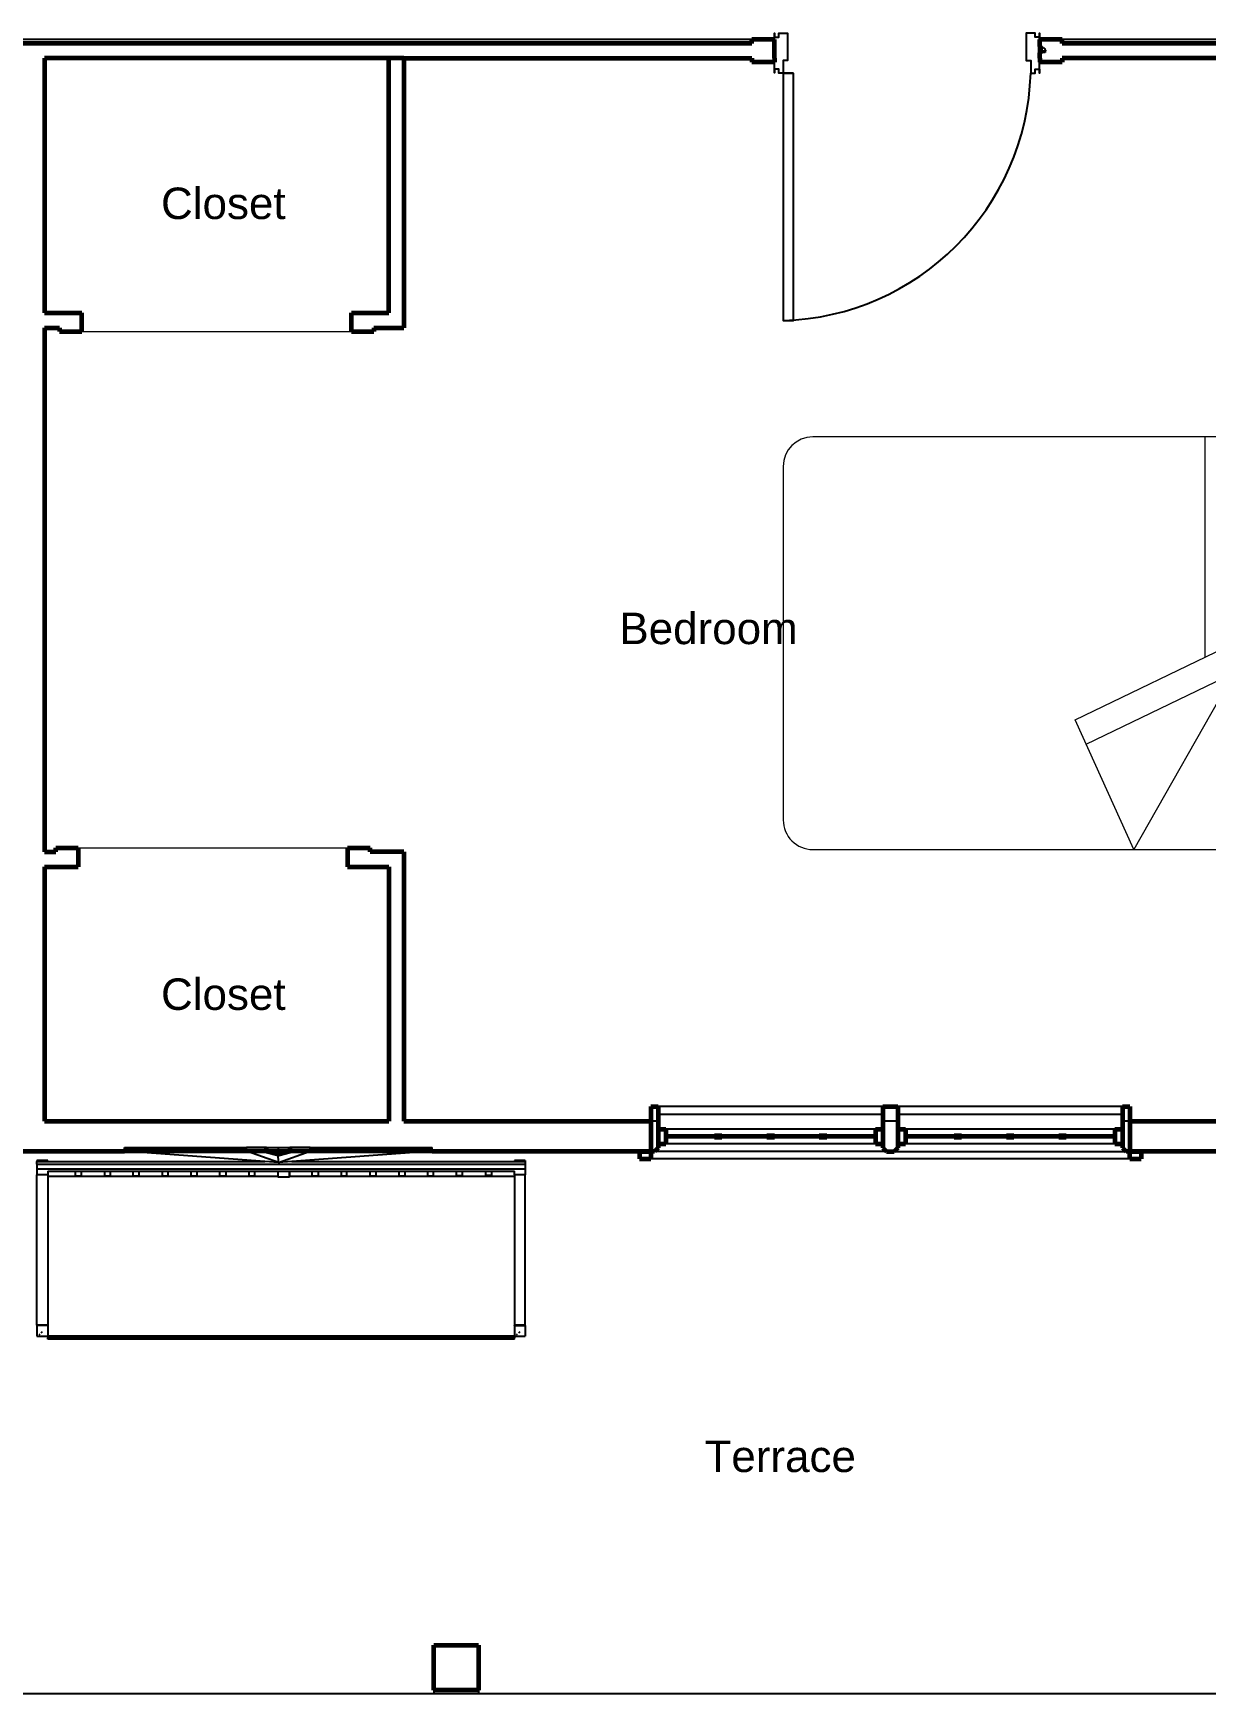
# Model space of a CAD drawing. Header units: metres. Extents: x 12.2 to 77.2, y 18.8 to 35.5.
# Drawn here: x 16.25 to 20.23, y 19.72 to 25.36 of the extents above; entities that cross this region are included whole.
import ezdxf
from ezdxf.enums import TextEntityAlignment as Align

# ---------------------------------------------------------------- set-up
doc = ezdxf.new("R2010")
doc.units = ezdxf.units.M
for name, color, linetype, lineweight in [('0inne_gulv', 7, 'Continuous', 13), ('200', 7, 'Continuous', 0), ('A-WALL', 250, 'Continuous', 60)]:
    doc.layers.add(name, color=color, linetype=linetype, lineweight=lineweight)
doc.styles.get("Standard").update_dxf_attribs({"font": 'arial.ttf'})

# ---------------------------------------------------------------- blocks, each defined once
blk = doc.blocks.new('*U13')
blk.add_lwpolyline([(33.6, 1124.4, -0.396717), (966.4, 192)], format="xyb")
for points in [[(72, 192), (33.6, 192), (33.6, 1124.4), (72, 1124.4)], [(33.6, 192), (16.8, 192), (16.8, 192), (16.8, 192), (16.8, 192), (16.8, 177), (0, 177), (0, 190.9), (0, 40.9), (0, 55.9), (16.8, 55.9), (16.8, 40.9), (33.6, 40.9), (33.6, 40.9), (50, 40.9), (50, 144), (33.6, 144)], [(1000, 177), (1000, 192), (1000, 192), (1000, 40.9), (1000, 55.9), (983.2, 55.9), (983.2, 40.9), (966.4, 40.9), (966.4, 40.9), (950, 40.9), (950, 144), (966.4, 144), (966.4, 192), (983.2, 192), (983.2, 177)]]:
    blk.add_lwpolyline(points, close=True)
blk.add_lwpolyline([(33.6, 192), (72, 192)])
blk = doc.blocks.new('nmjkl')
at = {"layer": '200'}
for p, q in [((35611.2191, 16327.3347), (35611.7191, 16327.3347)), ((35611.2191, 16326.8347), (35611.2191, 16327.3347)), ((35611.7191, 16327.3347), (35611.7191, 16326.8347)), ((35613.2367, 16327.3347), (35611.8367, 16327.3347)), ((35611.8367, 16327.3347), (35611.8367, 16325.4347)), ((35613.2367, 16325.4347), (35613.2367, 16327.3347)), ((35613.308, 16327.3347), (35613.808, 16327.3347)), ((35613.308, 16326.8347), (35613.308, 16327.3347)), ((35613.808, 16327.3347), (35613.808, 16326.8347)), ((35613.2367, 16327.2847), (35611.8367, 16327.2847)), ((35611.9267, 16327.2447), (35612.4967, 16327.2447)), ((35613.1467, 16327.2447), (35612.5767, 16327.2447)), ((35611.4691, 16327.203), (35611.4691, 16327.078)), ((35611.8967, 16326.9747), (35611.8967, 16327.2147)), ((35612.5267, 16327.2147), (35612.5267, 16326.9747)), ((35612.5467, 16327.2147), (35612.5467, 16326.9747)), ((35613.1767, 16326.9747), (35613.1767, 16327.2147)), ((35613.558, 16327.203), (35613.558, 16327.078)), ((35611.3609, 16327.0155), (35611.4691, 16327.078)), ((35611.5774, 16327.0155), (35611.4691, 16327.078)), ((35613.4498, 16327.0155), (35613.558, 16327.078)), ((35613.6663, 16327.0155), (35613.558, 16327.078)), ((35612.4967, 16326.9447), (35611.9267, 16326.9447)), ((35612.5767, 16326.9447), (35613.1467, 16326.9447)), ((35612.6367, 16326.8647), (35611.8367, 16326.8647)), ((35612.7967, 16326.3247), (35612.5367, 16326.8647)), ((35612.8787, 16326.362), (35612.6367, 16326.8647)), ((35612.6367, 16326.8647), (35613.2367, 16326.5247)), ((35611.7191, 16326.8347), (35611.2191, 16326.8347)), ((35611.4191, 16326.8097), (35611.4191, 16326.8347)), ((35611.5191, 16326.8097), (35611.4191, 16326.8097)), ((35611.5191, 16326.8097), (35611.5191, 16326.8347)), ((35613.808, 16326.8347), (35613.308, 16326.8347)), ((35613.508, 16326.8097), (35613.508, 16326.8347)), ((35613.608, 16326.8097), (35613.508, 16326.8097)), ((35613.608, 16326.8097), (35613.608, 16326.8347)), ((35611.8367, 16326.7647), (35612.5848, 16326.7647)), ((35613.2367, 16326.5247), (35612.7967, 16326.3247)), ((35611.9367, 16325.3347), (35613.1367, 16325.3347))]:
    blk.add_line(p, q, dxfattribs=at)
for centre, radius in [((35611.4691, 16327.078), 0.15), ((35611.4691, 16327.078), 0.125), ((35613.558, 16327.078), 0.15), ((35613.558, 16327.078), 0.125), ((35611.4691, 16327.078), 0.05), ((35613.558, 16327.078), 0.05)]:
    blk.add_circle(centre, radius, dxfattribs=at)
for centre, radius, start, end in [((35611.9267, 16327.2147), 0.03, 90, 180), ((35612.4967, 16327.2147), 0.03, 0, 90), ((35612.5767, 16327.2147), 0.03, 90, 180), ((35613.1467, 16327.2147), 0.03, 0, 90), ((35611.9267, 16326.9747), 0.03, 180, 270), ((35612.4967, 16326.9747), 0.03, 270, 0), ((35612.5767, 16326.9747), 0.03, 180, 270), ((35613.1467, 16326.9747), 0.03, 270, 0), ((35611.9367, 16325.4347), 0.1, 180, 270), ((35613.1367, 16325.4347), 0.1, 270, 0)]:
    blk.add_arc(centre, radius, start, end, dxfattribs=at)

msp = doc.modelspace()

# ---------------------------------------------------------------- linework, layer by layer
for p, q in [((18.6927, 25.3378), (15.2312, 25.3378)), ((19.6695, 25.3147), (19.6745, 25.3147)), ((19.6745, 25.3163), (19.6761, 25.3163)), ((19.6745, 25.3163), (19.6745, 25.3147)), ((19.6745, 25.3147), (19.6745, 25.2925)), ((19.6761, 25.3115), (19.6761, 25.3163)), ((19.6761, 25.3115), (19.6786, 25.3115)), ((19.6761, 25.3115), (19.6761, 25.2988)), ((19.6807, 25.311), (19.6786, 25.3115)), ((19.6807, 25.311), (19.6825, 25.3099)), ((19.6825, 25.3099), (19.6876, 25.3048)), ((19.6882, 25.3039), (19.6876, 25.3048)), ((19.6886, 25.3029), (19.6882, 25.3039)), ((19.6888, 25.3019), (19.6886, 25.3029)), ((19.6888, 25.3019), (19.6888, 25.3)), ((20.8771, 25.3378), (19.7457, 25.3378)), ((19.6695, 25.2925), (19.6745, 25.2925)), ((19.6745, 25.2925), (19.6745, 25.2909)), ((19.6745, 25.2909), (19.6761, 25.2909)), ((19.6761, 25.2988), (19.6876, 25.2988)), ((19.6761, 25.2984), (19.6761, 25.2988)), ((19.688, 25.2984), (19.6761, 25.2984)), ((19.6761, 25.2945), (19.6761, 25.2984)), ((19.688, 25.2945), (19.6761, 25.2945)), ((19.6761, 25.2945), (19.6761, 25.2909)), ((19.6882, 25.299), (19.6876, 25.2988)), ((19.688, 25.2984), (19.688, 25.2945)), ((19.6886, 25.2994), (19.6882, 25.299)), ((19.6886, 25.2994), (19.6888, 25.3)), ((19.1372, 21.7171), (18.3752, 21.7171)), ((19.95, 21.7171), (19.188, 21.7171)), ((18.3752, 21.6675), (18.3498, 21.6675)), ((18.3752, 21.6917), (19.1372, 21.6917)), ((19.1118, 21.6409), (18.4006, 21.6409)), ((19.188, 21.6675), (19.1372, 21.6675)), ((19.188, 21.6917), (19.95, 21.6917)), ((19.9246, 21.6409), (19.2134, 21.6409)), ((19.9754, 21.6675), (19.95, 21.6675)), ((19.1118, 21.5901), (18.4006, 21.5901)), ((19.9246, 21.5901), (19.2134, 21.5901)), ((16.3039, 21.5346), (16.2669, 21.5346)), ((16.2669, 21.5346), (16.2669, 21.5312)), ((16.2669, 21.5312), (16.3039, 21.5312)), ((16.2669, 21.5216), (16.2669, 21.5312)), ((16.3039, 21.5312), (16.3039, 21.5346)), ((16.3039, 21.5312), (17.0402, 21.5312)), ((16.5641, 21.5659), (16.5641, 21.5786)), ((16.5641, 21.5786), (16.9784, 21.5786)), ((17.0402, 21.5312), (16.5641, 21.5659)), ((16.9784, 21.5659), (16.9784, 21.5786)), ((17.0455, 21.5786), (16.9784, 21.5786)), ((17.0862, 21.5278), (16.9784, 21.5659)), ((17.0862, 21.5278), (17.0402, 21.5312)), ((17.0455, 21.5786), (17.0866, 21.5786)), ((17.0862, 21.5278), (17.0854, 21.5556)), ((17.0862, 21.5278), (17.1934, 21.5659)), ((17.1321, 21.5312), (17.0862, 21.5278)), ((17.0866, 21.5659), (17.0865, 21.5559)), ((17.0866, 21.5659), (17.0866, 21.5786)), ((17.0866, 21.5786), (17.1253, 21.5786)), ((17.1934, 21.5786), (17.1253, 21.5786)), ((17.6076, 21.5659), (17.1321, 21.5312)), ((17.1321, 21.5312), (17.8869, 21.5312)), ((17.1934, 21.5659), (17.1934, 21.5786)), ((17.1934, 21.5786), (17.6076, 21.5786)), ((17.6076, 21.5659), (17.6076, 21.5786)), ((17.8869, 21.5346), (17.8869, 21.5312)), ((17.9239, 21.5346), (17.8869, 21.5346)), ((17.8869, 21.5312), (17.9239, 21.5312)), ((17.9239, 21.5346), (17.9239, 21.5312)), ((17.9239, 21.5312), (17.9239, 21.5216)), ((18.3638, 21.5659), (18.3498, 21.5659)), ((19.9754, 21.5393), (18.3498, 21.5393)), ((19.1499, 21.5647), (18.3625, 21.5647)), ((19.1766, 21.5659), (19.1487, 21.5659)), ((19.1753, 21.5647), (19.9627, 21.5647)), ((19.9754, 21.5659), (19.9615, 21.5659)), ((16.2669, 21.5216), (17.9239, 21.5216)), ((16.2669, 21.5216), (16.2669, 21.5046)), ((17.9239, 21.5046), (16.2669, 21.5046)), ((16.2669, 21.5046), (16.2669, 21.4849)), ((16.3039, 21.4849), (16.2669, 21.4849)), ((16.2669, 20.975), (16.2669, 21.4849)), ((16.3039, 21.4977), (16.3979, 21.4977)), ((16.3039, 21.4977), (16.3039, 21.4849)), ((16.3039, 21.4849), (16.3039, 21.4797)), ((17.0839, 21.4797), (16.3039, 21.4797)), ((16.3039, 21.4797), (16.3039, 20.975)), ((16.3979, 21.4977), (16.4179, 21.4977)), ((16.3979, 21.4822), (16.3979, 21.4977)), ((16.3979, 21.4822), (16.4179, 21.4822)), ((16.4179, 21.4977), (16.4959, 21.4977)), ((16.4179, 21.4822), (16.4179, 21.4977)), ((16.4959, 21.4977), (16.5159, 21.4977)), ((16.4959, 21.4977), (16.4959, 21.4822)), ((16.4959, 21.4822), (16.5159, 21.4822)), ((16.5159, 21.4977), (16.5939, 21.4977)), ((16.5159, 21.4977), (16.5159, 21.4822)), ((16.5939, 21.4977), (16.6139, 21.4977)), ((16.5939, 21.4822), (16.5939, 21.4977)), ((16.5939, 21.4822), (16.6139, 21.4822)), ((16.6139, 21.4977), (16.6919, 21.4977)), ((16.6139, 21.4822), (16.6139, 21.4977)), ((16.6919, 21.4977), (16.7119, 21.4977)), ((16.6919, 21.4977), (16.6919, 21.4822)), ((16.6919, 21.4822), (16.7119, 21.4822)), ((16.7119, 21.4977), (16.7899, 21.4977)), ((16.7119, 21.4822), (16.7119, 21.4977)), ((16.7899, 21.4977), (16.8099, 21.4977)), ((16.7899, 21.4822), (16.7899, 21.4977)), ((16.7899, 21.4822), (16.8099, 21.4822)), ((16.8099, 21.4977), (16.8879, 21.4977)), ((16.8099, 21.4977), (16.8099, 21.4822)), ((16.8879, 21.4977), (16.9079, 21.4977)), ((16.8879, 21.4822), (16.8879, 21.4977)), ((16.8879, 21.4822), (16.9079, 21.4822)), ((16.9079, 21.4977), (16.9859, 21.4977)), ((16.9079, 21.4977), (16.9079, 21.4822)), ((16.9859, 21.4977), (17.0059, 21.4977)), ((16.9859, 21.4977), (16.9859, 21.4822)), ((16.9859, 21.4822), (17.0059, 21.4822)), ((17.0059, 21.4977), (17.0839, 21.4977)), ((17.0059, 21.4822), (17.0059, 21.4977)), ((17.0839, 21.4977), (17.1239, 21.4977)), ((17.0839, 21.4977), (17.0839, 21.4797)), ((17.0839, 21.4797), (17.0839, 21.4787)), ((17.0839, 21.4787), (17.1239, 21.4787)), ((17.1239, 21.4797), (17.1239, 21.4977)), ((17.1239, 21.4977), (17.2009, 21.4977)), ((17.1239, 21.4977), (17.1239, 21.4975)), ((17.1239, 21.4975), (17.1239, 21.4784)), ((17.8869, 21.4797), (17.1239, 21.4797)), ((17.1239, 21.4797), (17.1239, 21.4787)), ((17.1239, 21.4784), (17.1239, 21.4787)), ((17.2009, 21.4977), (17.2209, 21.4977)), ((17.2009, 21.4822), (17.2009, 21.4977)), ((17.2009, 21.4822), (17.2209, 21.4822)), ((17.2209, 21.4977), (17.2989, 21.4977)), ((17.2209, 21.4977), (17.2209, 21.4822)), ((17.2989, 21.4977), (17.3189, 21.4977)), ((17.2989, 21.4977), (17.2989, 21.4822)), ((17.2989, 21.4822), (17.3189, 21.4822)), ((17.3189, 21.4977), (17.3969, 21.4977)), ((17.3189, 21.4822), (17.3189, 21.4977)), ((17.3969, 21.4977), (17.4169, 21.4977)), ((17.3969, 21.4977), (17.3969, 21.4822)), ((17.3969, 21.4822), (17.4169, 21.4822)), ((17.4169, 21.4977), (17.4949, 21.4977)), ((17.4169, 21.4977), (17.4169, 21.4822)), ((17.4949, 21.4977), (17.5149, 21.4977)), ((17.4949, 21.4977), (17.4949, 21.4822)), ((17.4949, 21.4822), (17.5149, 21.4822)), ((17.5149, 21.4977), (17.5929, 21.4977)), ((17.5149, 21.4977), (17.5149, 21.4822)), ((17.5929, 21.4977), (17.6129, 21.4977)), ((17.5929, 21.4822), (17.5929, 21.4977)), ((17.5929, 21.4822), (17.6129, 21.4822)), ((17.6129, 21.4977), (17.6909, 21.4977)), ((17.6129, 21.4822), (17.6129, 21.4977)), ((17.6909, 21.4977), (17.7109, 21.4977)), ((17.6909, 21.4827), (17.6909, 21.4977)), ((17.6909, 21.4827), (17.7109, 21.4827)), ((17.7109, 21.4977), (17.7889, 21.4977)), ((17.7109, 21.4827), (17.7109, 21.4977)), ((17.7889, 21.4977), (17.8089, 21.4977)), ((17.7889, 21.4977), (17.7889, 21.4827)), ((17.8089, 21.4827), (17.7889, 21.4827)), ((17.8089, 21.4977), (17.8089, 21.4827)), ((17.8089, 21.4977), (17.8869, 21.4977)), ((17.8869, 21.4849), (17.8869, 21.4977)), ((17.9239, 21.4849), (17.8869, 21.4849)), ((17.8869, 21.4849), (17.8869, 21.4797)), ((17.8869, 21.4797), (17.8869, 20.975)), ((17.9239, 21.5216), (17.9239, 21.5046)), ((17.9239, 21.5046), (17.9239, 21.4849)), ((17.9239, 20.975), (17.9239, 21.4849)), ((16.3039, 20.975), (16.2669, 20.975)), ((16.2669, 20.975), (16.2669, 20.9746)), ((16.3039, 20.9746), (16.2669, 20.9746)), ((16.2669, 20.9746), (16.2669, 20.9376)), ((16.3039, 20.9746), (16.3039, 20.975)), ((16.3039, 20.9746), (16.3039, 20.9376)), ((17.8869, 20.9746), (17.8869, 20.975)), ((17.8989, 20.975), (17.8869, 20.975)), ((17.8869, 20.9746), (17.8989, 20.9746)), ((17.8869, 20.9746), (17.8869, 20.9376)), ((17.8989, 20.9746), (17.8989, 20.975)), ((17.9239, 20.975), (17.8989, 20.975)), ((17.8989, 20.9746), (17.9239, 20.9746)), ((17.9239, 20.9746), (17.9239, 20.975)), ((17.9239, 20.9746), (17.9239, 20.9376)), ((16.2704, 20.9405), (16.2669, 20.9376)), ((16.2669, 20.9376), (16.3039, 20.9376)), ((16.2764, 20.9453), (16.2731, 20.9426)), ((16.285, 20.9522), (16.2804, 20.9486)), ((16.3039, 20.9376), (16.3039, 20.9326)), ((17.8869, 20.9376), (16.3039, 20.9376)), ((17.0769, 20.9326), (16.3039, 20.9326)), ((16.3039, 20.9276), (16.3039, 20.9326)), ((17.0769, 20.9276), (16.3039, 20.9276)), ((17.0769, 20.9326), (17.0769, 20.932)), ((17.1139, 20.9326), (17.0769, 20.9326)), ((17.0769, 20.9313), (17.0769, 20.9276)), ((17.1139, 20.9276), (17.0769, 20.9276)), ((17.1139, 20.9326), (17.1139, 20.932)), ((17.8869, 20.9326), (17.1139, 20.9326)), ((17.1139, 20.9313), (17.1139, 20.9276)), ((17.8869, 20.9276), (17.1139, 20.9276)), ((17.8904, 20.9405), (17.8869, 20.9376)), ((17.8869, 20.9376), (17.8869, 20.9326)), ((17.8869, 20.9376), (17.9239, 20.9376)), ((17.8869, 20.9276), (17.8869, 20.9326)), ((17.8964, 20.9453), (17.8931, 20.9426)), ((17.905, 20.9522), (17.9004, 20.9486)), ((17.6132, 19.7244), (12.3808, 19.7244)), ((17.6132, 19.7371), (17.6132, 19.7244)), ((17.7656, 19.7244), (17.6132, 19.7244)), ((17.7656, 19.7371), (17.7656, 19.7244)), ((22.6932, 19.7244), (17.7656, 19.7244))]:
    msp.add_line(p, q)
at = {"layer": '0inne_gulv'}
for p, q in [((16.4194, 24.3472), (17.3338, 24.3472)), ((16.4067, 22.5946), (17.3211, 22.5946))]:
    msp.add_line(p, q, dxfattribs=at)
at = {"layer": 'A-WALL'}
for p, q in [((18.6927, 25.3251), (15.2312, 25.3251)), ((18.7689, 25.3378), (18.6927, 25.3378)), ((18.6927, 25.3251), (18.6927, 25.3378)), ((18.7689, 25.3251), (18.7689, 25.3378)), ((18.7689, 25.2743), (18.7689, 25.3251)), ((19.7457, 25.3378), (19.6695, 25.3378)), ((19.6695, 25.3251), (19.6695, 25.3378)), ((19.6695, 25.3147), (19.6695, 25.3251)), ((19.6695, 25.3147), (19.6695, 25.2925)), ((19.7457, 25.3251), (19.7457, 25.3378)), ((20.8644, 25.3251), (19.7457, 25.3251)), ((16.2924, 25.2743), (16.2924, 24.4107)), ((17.4608, 25.2743), (16.2924, 25.2743)), ((17.5116, 25.2743), (17.4608, 25.2743)), ((17.4608, 24.4107), (17.4608, 25.2743)), ((17.5116, 25.2743), (17.5116, 24.3599)), ((17.5116, 25.2743), (18.6927, 25.2743)), ((18.6927, 25.2743), (18.6927, 25.2616)), ((18.7689, 25.2616), (18.6927, 25.2616)), ((18.7689, 25.2743), (18.7689, 25.2616)), ((19.6695, 25.2743), (19.6695, 25.2925)), ((19.6695, 25.2743), (19.6695, 25.2616)), ((19.7457, 25.2616), (19.6695, 25.2616)), ((20.8136, 25.2743), (19.7457, 25.2743)), ((19.7457, 25.2743), (19.7457, 25.2616)), ((16.2924, 24.4107), (16.4194, 24.4107)), ((16.4194, 24.3472), (16.4194, 24.4107)), ((17.3338, 24.3472), (17.3338, 24.4107)), ((17.3338, 24.4107), (17.4608, 24.4107)), ((16.2924, 24.3599), (16.2924, 22.5819)), ((16.2924, 24.3599), (16.3432, 24.3599)), ((16.3432, 24.3599), (16.3432, 24.3472)), ((16.3432, 24.3472), (16.4194, 24.3472)), ((17.3338, 24.3472), (17.41, 24.3472)), ((17.41, 24.3599), (17.4608, 24.3599)), ((17.41, 24.3599), (17.41, 24.3472)), ((17.4608, 24.3599), (17.5116, 24.3599)), ((16.2924, 22.5819), (16.3305, 22.5819)), ((16.3305, 22.5946), (16.4067, 22.5946)), ((16.3305, 22.5819), (16.3305, 22.5946)), ((16.4067, 22.5946), (16.4067, 22.5311)), ((17.3211, 22.5946), (17.3973, 22.5946)), ((17.3211, 22.5946), (17.3211, 22.5311)), ((17.3973, 22.5819), (17.3973, 22.5946)), ((17.4608, 22.5819), (17.3973, 22.5819)), ((17.5116, 22.5819), (17.4608, 22.5819)), ((17.5116, 22.5819), (17.5116, 21.6675)), ((16.2924, 22.5311), (16.2924, 21.6675)), ((16.2924, 22.5311), (16.4067, 22.5311)), ((17.3211, 22.5311), (17.4608, 22.5311)), ((17.4608, 22.5311), (17.4608, 21.6675)), ((18.3498, 21.7171), (18.3752, 21.7171)), ((18.3498, 21.7171), (18.3498, 21.6675)), ((18.3752, 21.7171), (18.3752, 21.6917)), ((19.1372, 21.7171), (19.188, 21.7171)), ((19.1372, 21.7171), (19.1372, 21.6917)), ((19.188, 21.7171), (19.188, 21.6917)), ((19.95, 21.7171), (19.9754, 21.7171)), ((19.95, 21.7171), (19.95, 21.6917)), ((19.9754, 21.7171), (19.9754, 21.6675)), ((16.2924, 21.6675), (17.4608, 21.6675)), ((17.5116, 21.6675), (18.3498, 21.6675)), ((18.3498, 21.6675), (18.3498, 21.5659)), ((18.3752, 21.6917), (18.3752, 21.6675)), ((18.3752, 21.6675), (18.3752, 21.6409)), ((18.3752, 21.6409), (18.3752, 21.5901)), ((18.3752, 21.6409), (18.4006, 21.6409)), ((18.4006, 21.6409), (18.4006, 21.6155)), ((19.1118, 21.6409), (19.1372, 21.6409)), ((19.1118, 21.6409), (19.1118, 21.6155)), ((19.1372, 21.6917), (19.1372, 21.6675)), ((19.1372, 21.6675), (19.1372, 21.6409)), ((19.1372, 21.6409), (19.1372, 21.5901)), ((19.188, 21.6917), (19.188, 21.6675)), ((19.188, 21.6675), (19.188, 21.6409)), ((19.188, 21.6409), (19.188, 21.5901)), ((19.188, 21.6409), (19.2134, 21.6409)), ((19.2134, 21.6409), (19.2134, 21.6155)), ((19.9246, 21.6409), (19.95, 21.6409)), ((19.9246, 21.6409), (19.9246, 21.6155)), ((19.95, 21.6917), (19.95, 21.6675)), ((19.95, 21.6675), (19.95, 21.6409)), ((19.95, 21.6409), (19.95, 21.5901)), ((19.9754, 21.6675), (20.8136, 21.6675)), ((19.9754, 21.6675), (19.9754, 21.5659)), ((18.3752, 21.5901), (18.4006, 21.5901)), ((18.3752, 21.5901), (18.3752, 21.5774)), ((18.4006, 21.6155), (18.4006, 21.5901)), ((18.5657, 21.6155), (18.4006, 21.6155)), ((18.5657, 21.6155), (18.5657, 21.6187)), ((18.5657, 21.6187), (18.5911, 21.6187)), ((18.5657, 21.6123), (18.5657, 21.6155)), ((18.5911, 21.6155), (18.5657, 21.6155)), ((18.5911, 21.6123), (18.5657, 21.6123)), ((18.5911, 21.6187), (18.5911, 21.6155)), ((18.5911, 21.6155), (18.5911, 21.6123)), ((18.7435, 21.6155), (18.5911, 21.6155)), ((18.7435, 21.6155), (18.7435, 21.6187)), ((18.7435, 21.6187), (18.7689, 21.6187)), ((18.7435, 21.6123), (18.7435, 21.6155)), ((18.7689, 21.6155), (18.7435, 21.6155)), ((18.7689, 21.6123), (18.7435, 21.6123)), ((18.7689, 21.6187), (18.7689, 21.6155)), ((18.7689, 21.6155), (18.7689, 21.6123)), ((18.9213, 21.6155), (18.7689, 21.6155)), ((18.9213, 21.6155), (18.9213, 21.6187)), ((18.9213, 21.6187), (18.9467, 21.6187)), ((18.9213, 21.6123), (18.9213, 21.6155)), ((18.9467, 21.6155), (18.9213, 21.6155)), ((18.9467, 21.6123), (18.9213, 21.6123)), ((18.9467, 21.6187), (18.9467, 21.6155)), ((19.1118, 21.6155), (18.9467, 21.6155)), ((18.9467, 21.6155), (18.9467, 21.6123)), ((19.1118, 21.6155), (19.1118, 21.5901)), ((19.1118, 21.5901), (19.1372, 21.5901)), ((19.1372, 21.5901), (19.1372, 21.5774)), ((19.188, 21.5901), (19.2134, 21.5901)), ((19.188, 21.5901), (19.188, 21.5774)), ((19.2134, 21.6155), (19.2134, 21.5901)), ((19.3785, 21.6155), (19.2134, 21.6155)), ((19.3785, 21.6155), (19.3785, 21.6187)), ((19.3785, 21.6187), (19.4039, 21.6187)), ((19.3785, 21.6123), (19.3785, 21.6155)), ((19.4039, 21.6155), (19.3785, 21.6155)), ((19.4039, 21.6123), (19.3785, 21.6123)), ((19.4039, 21.6187), (19.4039, 21.6155)), ((19.4039, 21.6155), (19.4039, 21.6123)), ((19.5563, 21.6155), (19.4039, 21.6155)), ((19.5563, 21.6155), (19.5563, 21.6187)), ((19.5563, 21.6187), (19.5817, 21.6187)), ((19.5563, 21.6123), (19.5563, 21.6155)), ((19.5817, 21.6155), (19.5563, 21.6155)), ((19.5817, 21.6123), (19.5563, 21.6123)), ((19.5817, 21.6187), (19.5817, 21.6155)), ((19.5817, 21.6155), (19.5817, 21.6123)), ((19.7341, 21.6155), (19.5817, 21.6155)), ((19.7341, 21.6155), (19.7341, 21.6187)), ((19.7341, 21.6187), (19.7595, 21.6187)), ((19.7341, 21.6123), (19.7341, 21.6155)), ((19.7595, 21.6155), (19.7341, 21.6155)), ((19.7595, 21.6123), (19.7341, 21.6123)), ((19.7595, 21.6187), (19.7595, 21.6155)), ((19.9246, 21.6155), (19.7595, 21.6155)), ((19.7595, 21.6155), (19.7595, 21.6123)), ((19.9246, 21.6155), (19.9246, 21.5901)), ((19.9246, 21.5901), (19.95, 21.5901)), ((19.95, 21.5901), (19.95, 21.5774)), ((16.0511, 21.5659), (16.5641, 21.5659)), ((16.9784, 21.5659), (16.5641, 21.5659)), ((17.0455, 21.5659), (16.9784, 21.5659)), ((17.0455, 21.5659), (17.0455, 21.5786)), ((17.0455, 21.5659), (17.0866, 21.5659)), ((17.0455, 21.5659), (17.0854, 21.5556)), ((17.0854, 21.5556), (17.0865, 21.5559)), ((17.0865, 21.5559), (17.1253, 21.5659)), ((17.0866, 21.5659), (17.1253, 21.5659)), ((17.1253, 21.5786), (17.1253, 21.5659)), ((17.1934, 21.5659), (17.1253, 21.5659)), ((17.6076, 21.5659), (17.1934, 21.5659)), ((17.6076, 21.5659), (18.3498, 21.5659)), ((18.3117, 21.5647), (18.3117, 21.5393)), ((18.3117, 21.5647), (18.3498, 21.5647)), ((18.3117, 21.5393), (18.3498, 21.5393)), ((18.3498, 21.5659), (18.3498, 21.5647)), ((18.3498, 21.5647), (18.3498, 21.5393)), ((18.3625, 21.5647), (18.3498, 21.5647)), ((18.3638, 21.5659), (18.3625, 21.5647)), ((18.3752, 21.5774), (18.3638, 21.5659)), ((19.1372, 21.5774), (19.1487, 21.5659)), ((19.1487, 21.5659), (19.1499, 21.5647)), ((19.1499, 21.5647), (19.1753, 21.5647)), ((19.1766, 21.5659), (19.1753, 21.5647)), ((19.188, 21.5774), (19.1766, 21.5659)), ((19.95, 21.5774), (19.9615, 21.5659)), ((19.9615, 21.5659), (19.9627, 21.5647)), ((19.9754, 21.5647), (19.9627, 21.5647)), ((19.9754, 21.5659), (21.0422, 21.5659)), ((19.9754, 21.5659), (19.9754, 21.5647)), ((19.9754, 21.5647), (20.0135, 21.5647)), ((19.9754, 21.5393), (19.9754, 21.5647)), ((19.9754, 21.5393), (20.0135, 21.5393)), ((20.0135, 21.5647), (20.0135, 21.5393)), ((17.6132, 19.7371), (17.6132, 19.8895)), ((17.6132, 19.8895), (17.7656, 19.8895)), ((17.7656, 19.8895), (17.7656, 19.7371)), ((17.7656, 19.7371), (17.6132, 19.7371))]:
    msp.add_line(p, q, dxfattribs=at)

# ---------------------------------------------------------------- block references
at = {"xscale": -0.0009000000000045201, "yscale": 0.0009000000000045201, "zscale": 0.0009000000000045201, "rotation": 180}
msp.add_blockref('*U13', (18.7689, 25.3963), dxfattribs=at)
at = {"layer": 'A-WALL', "lineweight": 120, "rotation": 270.0000000000001}
msp.add_blockref('nmjkl', (-16306.5356, 35635.826), dxfattribs=at)

# ---------------------------------------------------------------- texts
for s, p in [('Closet', (16.8993, 24.7843)), ('Bedroom', (18.5457, 23.3418)), ('Closet', (16.8993, 22.1006))]:
    msp.add_text(s, height=0.10674).set_placement(p, align=Align.MIDDLE)
at = {"insert": (18.7889, 20.5836), "char_height": 0.10674, "width": 1.108124, "attachment_point": 2}
msp.add_mtext('Terrace', dxfattribs=at)

doc.saveas('drawing.dxf')
